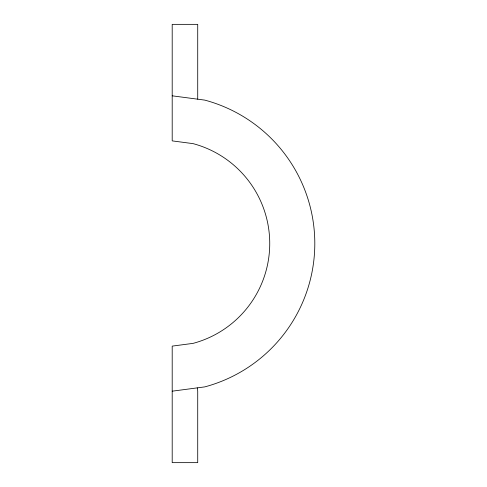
<?xml version="1.0" encoding="UTF-8"?>
<svg xmlns="http://www.w3.org/2000/svg" width="487" height="487" viewBox="0 0 487 487"><rect width="100%" height="100%" fill="white"/><g stroke="black" fill="none" stroke-linecap="round" stroke-linejoin="round"><path stroke-width="0.73" d="M172.197 391.177L204.784 386.885A148.444 148.444 0 0 0 204.784 100.115L172.197 95.823M197.284 387.871L197.722 391.177L197.722 462.65L172.197 462.65L172.197 346.117L193.12 343.359A103.384 103.384 0 0 0 193.12 143.641L172.197 140.883L172.197 24.35L197.722 24.35L197.722 99.184"/></g></svg>
